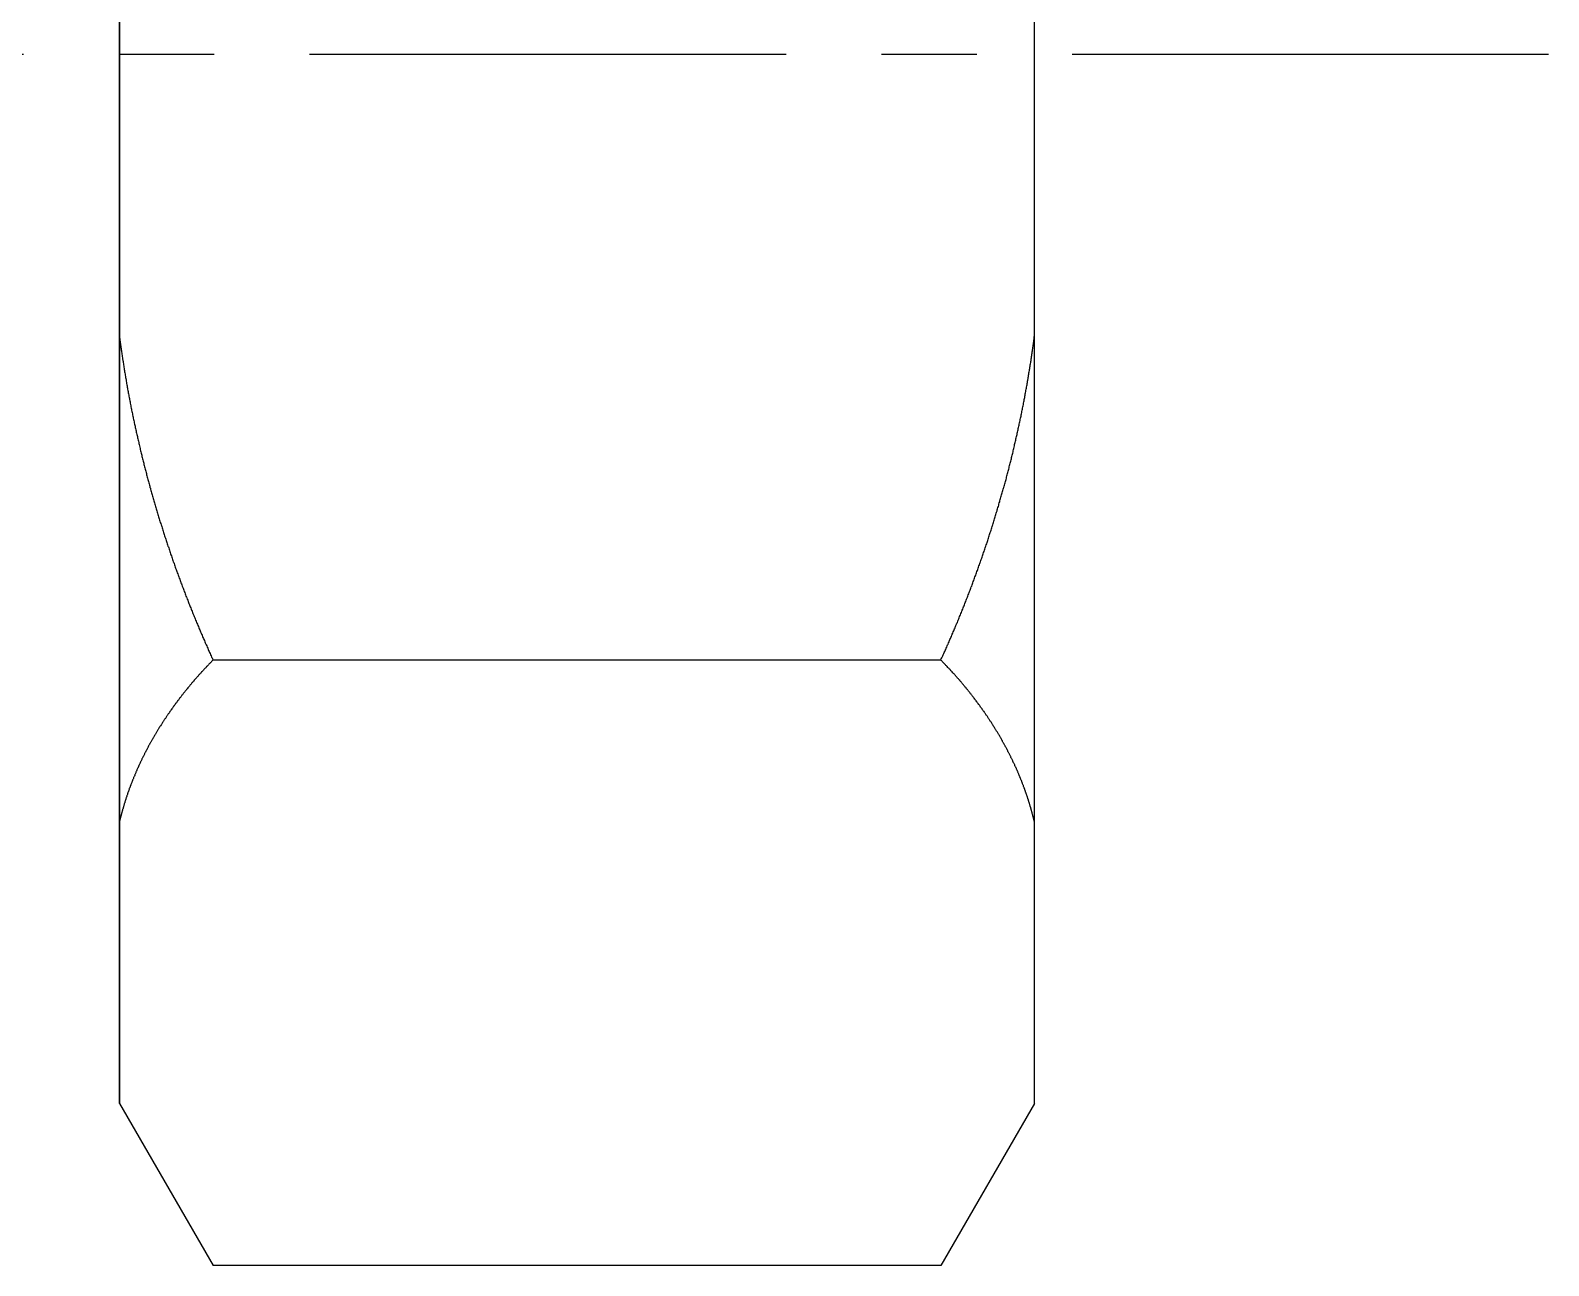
# Model space of a CAD drawing. Extents: x 56 to 259, y 61 to 128.
# Drawn here: x 72.243 to 76.225, y 108.197 to 111.436 of the extents above; entities that cross this region are included whole.
import ezdxf

# ---------------------------------------------------------------- set-up
doc = ezdxf.new("R2010")
doc.units = 0
doc.linetypes.add('CENTER', pattern=[2, 1.25, -0.25, 0.25, -0.25])
doc.layers.get('0').update_dxf_attribs({"linetype": 'CONTINUOUS'})
doc.layers.add('CENTER', color=1, linetype='CENTER')

msp = doc.modelspace()

# ---------------------------------------------------------------- linework, layer by layer
at = {"color": 7, "linetype": 'CONTINUOUS'}
for p, q in [((72.4766, 113.7543), (72.4766, 111.3727)), ((72.4766, 111.3727), (72.4766, 113.7543)), ((74.8766, 111.3727), (74.8766, 113.7543)), ((72.4766, 111.3727), (72.4766, 108.9911)), ((72.4766, 108.9911), (72.4766, 111.3727)), ((74.8766, 108.9911), (74.8766, 111.3727)), ((74.631, 109.785), (72.7223, 109.785)), ((72.4766, 108.9911), (72.4766, 108.6227)), ((72.4766, 108.6227), (72.4766, 108.9911)), ((74.8766, 108.6227), (74.8766, 108.9911)), ((72.4766, 108.6227), (72.7223, 108.1973)), ((74.8766, 108.6227), (74.631, 108.1973)), ((74.631, 108.1973), (72.7223, 108.1973))]:
    msp.add_line(p, q, dxfattribs=at)
at = {"color": 7}
for points in [[(72.4766, 110.636, 0), (72.477, 110.633, 0), (72.4774, 110.63, 0), (72.4778, 110.627, 0), (72.4783, 110.624, 0), (72.4787, 110.62, 0), (72.4791, 110.617, 0), (72.4795, 110.614, 0), (72.4799, 110.611, 0), (72.4803, 110.608, 0), (72.4808, 110.605, 0), (72.4812, 110.602, 0), (72.4816, 110.599, 0), (72.4821, 110.596, 0), (72.4825, 110.593, 0), (72.483, 110.59, 0), (72.4834, 110.587, 0), (72.4839, 110.584, 0), (72.4843, 110.581, 0), (72.4848, 110.578, 0), (72.4852, 110.575, 0), (72.4857, 110.571, 0), (72.4862, 110.568, 0), (72.4866, 110.565, 0), (72.4871, 110.562, 0), (72.4876, 110.559, 0), (72.4881, 110.556, 0), (72.4886, 110.553, 0), (72.4891, 110.55, 0), (72.4895, 110.547, 0), (72.49, 110.544, 0), (72.4905, 110.541, 0), (72.491, 110.538, 0), (72.4915, 110.535, 0), (72.4921, 110.532, 0), (72.4926, 110.529, 0), (72.4931, 110.526, 0), (72.4936, 110.523, 0), (72.4941, 110.519, 0), (72.4947, 110.516, 0), (72.4952, 110.513, 0), (72.4957, 110.51, 0), (72.4963, 110.507, 0), (72.4968, 110.504, 0), (72.4973, 110.501, 0), (72.4979, 110.498, 0), (72.4984, 110.495, 0), (72.499, 110.492, 0), (72.4995, 110.489, 0), (72.5001, 110.486, 0), (72.5007, 110.483, 0), (72.5012, 110.48, 0), (72.5018, 110.477, 0), (72.5024, 110.474, 0), (72.5029, 110.471, 0), (72.5035, 110.468, 0), (72.5041, 110.465, 0), (72.5047, 110.462, 0), (72.5053, 110.459, 0), (72.5059, 110.455, 0), (72.5065, 110.452, 0), (72.5071, 110.449, 0), (72.5077, 110.446, 0), (72.5083, 110.443, 0), (72.5089, 110.44, 0), (72.5095, 110.437, 0), (72.5101, 110.434, 0), (72.5107, 110.431, 0), (72.5114, 110.428, 0), (72.512, 110.425, 0), (72.5126, 110.422, 0), (72.5132, 110.419, 0), (72.5139, 110.416, 0), (72.5145, 110.413, 0), (72.5152, 110.41, 0), (72.5158, 110.407, 0), (72.5164, 110.404, 0), (72.5171, 110.401, 0), (72.5178, 110.398, 0), (72.5184, 110.395, 0), (72.5191, 110.392, 0), (72.5197, 110.389, 0), (72.5204, 110.386, 0), (72.5211, 110.383, 0), (72.5217, 110.38, 0), (72.5224, 110.377, 0), (72.5231, 110.374, 0), (72.5238, 110.371, 0), (72.5245, 110.368, 0), (72.5252, 110.365, 0), (72.5259, 110.362, 0), (72.5266, 110.359, 0), (72.5273, 110.356, 0), (72.528, 110.353, 0), (72.5287, 110.35, 0), (72.5294, 110.347, 0), (72.5301, 110.343, 0), (72.5308, 110.34, 0), (72.5315, 110.337, 0), (72.5322, 110.334, 0), (72.533, 110.331, 0), (72.5337, 110.328, 0), (72.5344, 110.325, 0), (72.5352, 110.322, 0), (72.5359, 110.319, 0), (72.5366, 110.316, 0), (72.5374, 110.313, 0), (72.5381, 110.31, 0), (72.5389, 110.307, 0), (72.5396, 110.304, 0), (72.5404, 110.301, 0), (72.5412, 110.298, 0), (72.5419, 110.295, 0), (72.5427, 110.292, 0), (72.5435, 110.289, 0), (72.5442, 110.286, 0), (72.545, 110.283, 0), (72.5458, 110.28, 0), (72.5466, 110.277, 0), (72.5474, 110.274, 0), (72.5481, 110.271, 0), (72.5489, 110.268, 0), (72.5497, 110.265, 0), (72.5505, 110.262, 0), (72.5513, 110.259, 0), (72.5521, 110.256, 0), (72.5529, 110.253, 0), (72.5538, 110.25, 0), (72.5546, 110.247, 0), (72.5554, 110.244, 0), (72.5562, 110.241, 0), (72.557, 110.238, 0), (72.5579, 110.236, 0), (72.5587, 110.233, 0), (72.5595, 110.23, 0), (72.5603, 110.227, 0), (72.5612, 110.224, 0), (72.562, 110.221, 0), (72.5629, 110.218, 0), (72.5637, 110.215, 0), (72.5646, 110.212, 0), (72.5654, 110.209, 0), (72.5663, 110.206, 0), (72.5671, 110.203, 0), (72.568, 110.2, 0), (72.5689, 110.197, 0), (72.5697, 110.194, 0), (72.5706, 110.191, 0), (72.5715, 110.188, 0), (72.5724, 110.185, 0), (72.5733, 110.182, 0), (72.5741, 110.179, 0), (72.575, 110.176, 0), (72.5759, 110.173, 0), (72.5768, 110.17, 0), (72.5777, 110.167, 0), (72.5786, 110.164, 0), (72.5795, 110.161, 0), (72.5804, 110.158, 0), (72.5813, 110.155, 0), (72.5822, 110.152, 0), (72.5832, 110.149, 0), (72.5841, 110.146, 0), (72.585, 110.143, 0), (72.5859, 110.14, 0), (72.5868, 110.138, 0), (72.5878, 110.135, 0), (72.5887, 110.132, 0), (72.5897, 110.129, 0), (72.5906, 110.126, 0), (72.5915, 110.123, 0), (72.5925, 110.12, 0), (72.5934, 110.117, 0), (72.5944, 110.114, 0), (72.5953, 110.111, 0), (72.5963, 110.108, 0), (72.5973, 110.105, 0), (72.5982, 110.102, 0), (72.5992, 110.099, 0), (72.6002, 110.096, 0), (72.6011, 110.093, 0), (72.6021, 110.09, 0), (72.6031, 110.087, 0), (72.6041, 110.084, 0), (72.6051, 110.082, 0), (72.606, 110.079, 0), (72.607, 110.076, 0), (72.608, 110.073, 0), (72.609, 110.07, 0), (72.61, 110.067, 0), (72.611, 110.064, 0), (72.612, 110.061, 0), (72.613, 110.058, 0), (72.6141, 110.055, 0), (72.6151, 110.052, 0), (72.6161, 110.049, 0), (72.6171, 110.046, 0), (72.6181, 110.043, 0), (72.6192, 110.041, 0), (72.6202, 110.038, 0), (72.6212, 110.035, 0), (72.6223, 110.032, 0), (72.6233, 110.029, 0), (72.6243, 110.026, 0), (72.6254, 110.023, 0), (72.6264, 110.02, 0), (72.6275, 110.017, 0), (72.6285, 110.014, 0), (72.6296, 110.011, 0), (72.6307, 110.008, 0), (72.6317, 110.006, 0), (72.6328, 110.003, 0), (72.6339, 110, 0), (72.6349, 109.997, 0), (72.636, 109.994, 0), (72.6371, 109.991, 0), (72.6382, 109.988, 0), (72.6392, 109.985, 0), (72.6403, 109.982, 0), (72.6414, 109.979, 0), (72.6425, 109.977, 0), (72.6436, 109.974, 0), (72.6447, 109.971, 0), (72.6458, 109.968, 0), (72.6469, 109.965, 0), (72.648, 109.962, 0), (72.6491, 109.959, 0), (72.6502, 109.956, 0), (72.6513, 109.953, 0), (72.6525, 109.95, 0), (72.6536, 109.948, 0), (72.6547, 109.945, 0), (72.6558, 109.942, 0), (72.657, 109.939, 0), (72.6581, 109.936, 0), (72.6592, 109.933, 0), (72.6604, 109.93, 0), (72.6615, 109.927, 0), (72.6627, 109.925, 0), (72.6638, 109.922, 0), (72.665, 109.919, 0), (72.6661, 109.916, 0), (72.6673, 109.913, 0), (72.6684, 109.91, 0), (72.6696, 109.907, 0), (72.6708, 109.904, 0), (72.6719, 109.902, 0), (72.6731, 109.899, 0), (72.6743, 109.896, 0), (72.6754, 109.893, 0), (72.6766, 109.89, 0), (72.6778, 109.887, 0), (72.679, 109.884, 0), (72.6802, 109.882, 0), (72.6814, 109.879, 0), (72.6826, 109.876, 0), (72.6838, 109.873, 0), (72.685, 109.87, 0), (72.6862, 109.867, 0), (72.6874, 109.864, 0), (72.6886, 109.862, 0), (72.6898, 109.859, 0), (72.691, 109.856, 0), (72.6922, 109.853, 0), (72.6934, 109.85, 0), (72.6947, 109.847, 0), (72.6959, 109.844, 0), (72.6971, 109.842, 0), (72.6983, 109.839, 0), (72.6996, 109.836, 0), (72.7008, 109.833, 0), (72.702, 109.83, 0), (72.7033, 109.827, 0), (72.7045, 109.825, 0), (72.7058, 109.822, 0), (72.707, 109.819, 0), (72.7083, 109.816, 0), (72.7095, 109.813, 0), (72.7108, 109.81, 0), (72.7121, 109.808, 0), (72.7133, 109.805, 0), (72.7146, 109.802, 0), (72.7159, 109.799, 0), (72.7171, 109.796, 0), (72.7184, 109.793, 0), (72.7197, 109.791, 0), (72.721, 109.788, 0), (72.7223, 109.785, 0)], [(74.631, 109.785, 0), (74.6323, 109.788, 0), (74.6336, 109.791, 0), (74.6349, 109.793, 0), (74.6361, 109.796, 0), (74.6374, 109.799, 0), (74.6387, 109.802, 0), (74.64, 109.805, 0), (74.6412, 109.808, 0), (74.6425, 109.81, 0), (74.6437, 109.813, 0), (74.645, 109.816, 0), (74.6463, 109.819, 0), (74.6475, 109.822, 0), (74.6487, 109.825, 0), (74.65, 109.827, 0), (74.6512, 109.83, 0), (74.6525, 109.833, 0), (74.6537, 109.836, 0), (74.6549, 109.839, 0), (74.6562, 109.842, 0), (74.6574, 109.844, 0), (74.6586, 109.847, 0), (74.6599, 109.85, 0), (74.6611, 109.853, 0), (74.6623, 109.856, 0), (74.6635, 109.859, 0), (74.6647, 109.862, 0), (74.6659, 109.864, 0), (74.6671, 109.867, 0), (74.6683, 109.87, 0), (74.6695, 109.873, 0), (74.6707, 109.876, 0), (74.6719, 109.879, 0), (74.6731, 109.882, 0), (74.6743, 109.884, 0), (74.6755, 109.887, 0), (74.6767, 109.89, 0), (74.6778, 109.893, 0), (74.679, 109.896, 0), (74.6802, 109.899, 0), (74.6814, 109.902, 0), (74.6825, 109.904, 0), (74.6837, 109.907, 0), (74.6849, 109.91, 0), (74.686, 109.913, 0), (74.6872, 109.916, 0), (74.6883, 109.919, 0), (74.6895, 109.922, 0), (74.6906, 109.925, 0), (74.6918, 109.927, 0), (74.6929, 109.93, 0), (74.694, 109.933, 0), (74.6952, 109.936, 0), (74.6963, 109.939, 0), (74.6974, 109.942, 0), (74.6986, 109.945, 0), (74.6997, 109.948, 0), (74.7008, 109.95, 0), (74.7019, 109.953, 0), (74.7031, 109.956, 0), (74.7042, 109.959, 0), (74.7053, 109.962, 0), (74.7064, 109.965, 0), (74.7075, 109.968, 0), (74.7086, 109.971, 0), (74.7097, 109.974, 0), (74.7108, 109.977, 0), (74.7119, 109.979, 0), (74.713, 109.982, 0), (74.714, 109.985, 0), (74.7151, 109.988, 0), (74.7162, 109.991, 0), (74.7173, 109.994, 0), (74.7184, 109.997, 0), (74.7194, 110, 0), (74.7205, 110.003, 0), (74.7216, 110.006, 0), (74.7226, 110.008, 0), (74.7237, 110.011, 0), (74.7247, 110.014, 0), (74.7258, 110.017, 0), (74.7269, 110.02, 0), (74.7279, 110.023, 0), (74.7289, 110.026, 0), (74.73, 110.029, 0), (74.731, 110.032, 0), (74.7321, 110.035, 0), (74.7331, 110.038, 0), (74.7341, 110.041, 0), (74.7352, 110.043, 0), (74.7362, 110.046, 0), (74.7372, 110.049, 0), (74.7382, 110.052, 0), (74.7392, 110.055, 0), (74.7402, 110.058, 0), (74.7413, 110.061, 0), (74.7423, 110.064, 0), (74.7433, 110.067, 0), (74.7443, 110.07, 0), (74.7453, 110.073, 0), (74.7463, 110.076, 0), (74.7472, 110.079, 0), (74.7482, 110.082, 0), (74.7492, 110.084, 0), (74.7502, 110.087, 0), (74.7512, 110.09, 0), (74.7522, 110.093, 0), (74.7531, 110.096, 0), (74.7541, 110.099, 0), (74.7551, 110.102, 0), (74.756, 110.105, 0), (74.757, 110.108, 0), (74.7579, 110.111, 0), (74.7589, 110.114, 0), (74.7599, 110.117, 0), (74.7608, 110.12, 0), (74.7618, 110.123, 0), (74.7627, 110.126, 0), (74.7636, 110.129, 0), (74.7646, 110.132, 0), (74.7655, 110.135, 0), (74.7664, 110.138, 0), (74.7674, 110.14, 0), (74.7683, 110.143, 0), (74.7692, 110.146, 0), (74.7701, 110.149, 0), (74.771, 110.152, 0), (74.772, 110.155, 0), (74.7729, 110.158, 0), (74.7738, 110.161, 0), (74.7747, 110.164, 0), (74.7756, 110.167, 0), (74.7765, 110.17, 0), (74.7774, 110.173, 0), (74.7783, 110.176, 0), (74.7791, 110.179, 0), (74.78, 110.182, 0), (74.7809, 110.185, 0), (74.7818, 110.188, 0), (74.7827, 110.191, 0), (74.7835, 110.194, 0), (74.7844, 110.197, 0), (74.7853, 110.2, 0), (74.7861, 110.203, 0), (74.787, 110.206, 0), (74.7879, 110.209, 0), (74.7887, 110.212, 0), (74.7896, 110.215, 0), (74.7904, 110.218, 0), (74.7913, 110.221, 0), (74.7921, 110.224, 0), (74.7929, 110.227, 0), (74.7938, 110.23, 0), (74.7946, 110.233, 0), (74.7954, 110.236, 0), (74.7963, 110.238, 0), (74.7971, 110.241, 0), (74.7979, 110.244, 0), (74.7987, 110.247, 0), (74.7995, 110.25, 0), (74.8003, 110.253, 0), (74.8012, 110.256, 0), (74.802, 110.259, 0), (74.8028, 110.262, 0), (74.8036, 110.265, 0), (74.8044, 110.268, 0), (74.8051, 110.271, 0), (74.8059, 110.274, 0), (74.8067, 110.277, 0), (74.8075, 110.28, 0), (74.8083, 110.283, 0), (74.8091, 110.286, 0), (74.8098, 110.289, 0), (74.8106, 110.292, 0), (74.8114, 110.295, 0), (74.8121, 110.298, 0), (74.8129, 110.301, 0), (74.8136, 110.304, 0), (74.8144, 110.307, 0), (74.8151, 110.31, 0), (74.8159, 110.313, 0), (74.8166, 110.316, 0), (74.8174, 110.319, 0), (74.8181, 110.322, 0), (74.8189, 110.325, 0), (74.8196, 110.328, 0), (74.8203, 110.331, 0), (74.821, 110.334, 0), (74.8218, 110.337, 0), (74.8225, 110.34, 0), (74.8232, 110.343, 0), (74.8239, 110.347, 0), (74.8246, 110.35, 0), (74.8253, 110.353, 0), (74.826, 110.356, 0), (74.8267, 110.359, 0), (74.8274, 110.362, 0), (74.8281, 110.365, 0), (74.8288, 110.368, 0), (74.8295, 110.371, 0), (74.8302, 110.374, 0), (74.8309, 110.377, 0), (74.8315, 110.38, 0), (74.8322, 110.383, 0), (74.8329, 110.386, 0), (74.8335, 110.389, 0), (74.8342, 110.392, 0), (74.8349, 110.395, 0), (74.8355, 110.398, 0), (74.8362, 110.401, 0), (74.8368, 110.404, 0), (74.8375, 110.407, 0), (74.8381, 110.41, 0), (74.8388, 110.413, 0), (74.8394, 110.416, 0), (74.84, 110.419, 0), (74.8407, 110.422, 0), (74.8413, 110.425, 0), (74.8419, 110.428, 0), (74.8426, 110.431, 0), (74.8432, 110.434, 0), (74.8438, 110.437, 0), (74.8444, 110.44, 0), (74.845, 110.443, 0), (74.8456, 110.446, 0), (74.8462, 110.449, 0), (74.8468, 110.452, 0), (74.8474, 110.455, 0), (74.848, 110.459, 0), (74.8486, 110.462, 0), (74.8492, 110.465, 0), (74.8498, 110.468, 0), (74.8503, 110.471, 0), (74.8509, 110.474, 0), (74.8515, 110.477, 0), (74.8521, 110.48, 0), (74.8526, 110.483, 0), (74.8532, 110.486, 0), (74.8537, 110.489, 0), (74.8543, 110.492, 0), (74.8549, 110.495, 0), (74.8554, 110.498, 0), (74.8559, 110.501, 0), (74.8565, 110.504, 0), (74.857, 110.507, 0), (74.8576, 110.51, 0), (74.8581, 110.513, 0), (74.8586, 110.516, 0), (74.8592, 110.519, 0), (74.8597, 110.523, 0), (74.8602, 110.526, 0), (74.8607, 110.529, 0), (74.8612, 110.532, 0), (74.8617, 110.535, 0), (74.8622, 110.538, 0), (74.8627, 110.541, 0), (74.8632, 110.544, 0), (74.8637, 110.547, 0), (74.8642, 110.55, 0), (74.8647, 110.553, 0), (74.8652, 110.556, 0), (74.8657, 110.559, 0), (74.8662, 110.562, 0), (74.8666, 110.565, 0), (74.8671, 110.568, 0), (74.8676, 110.571, 0), (74.868, 110.575, 0), (74.8685, 110.578, 0), (74.869, 110.581, 0), (74.8694, 110.584, 0), (74.8699, 110.587, 0), (74.8703, 110.59, 0), (74.8708, 110.593, 0), (74.8712, 110.596, 0), (74.8717, 110.599, 0), (74.8721, 110.602, 0), (74.8725, 110.605, 0), (74.8729, 110.608, 0), (74.8734, 110.611, 0), (74.8738, 110.614, 0), (74.8742, 110.617, 0), (74.8746, 110.62, 0), (74.875, 110.624, 0), (74.8754, 110.627, 0), (74.8758, 110.63, 0), (74.8762, 110.633, 0), (74.8766, 110.636, 0)], [(72.7223, 109.785, 0), (72.721, 109.784, 0), (72.7198, 109.783, 0), (72.7186, 109.781, 0), (72.7174, 109.78, 0), (72.7162, 109.779, 0), (72.715, 109.778, 0), (72.7138, 109.776, 0), (72.7125, 109.775, 0), (72.7113, 109.774, 0), (72.7101, 109.773, 0), (72.7089, 109.771, 0), (72.7077, 109.77, 0), (72.7065, 109.769, 0), (72.7054, 109.768, 0), (72.7042, 109.766, 0), (72.703, 109.765, 0), (72.7018, 109.764, 0), (72.7006, 109.763, 0), (72.6994, 109.761, 0), (72.6982, 109.76, 0), (72.697, 109.759, 0), (72.6959, 109.757, 0), (72.6947, 109.756, 0), (72.6935, 109.755, 0), (72.6924, 109.754, 0), (72.6912, 109.752, 0), (72.69, 109.751, 0), (72.6889, 109.75, 0), (72.6877, 109.749, 0), (72.6865, 109.747, 0), (72.6854, 109.746, 0), (72.6842, 109.745, 0), (72.6831, 109.743, 0), (72.6819, 109.742, 0), (72.6808, 109.741, 0), (72.6796, 109.739, 0), (72.6785, 109.738, 0), (72.6773, 109.737, 0), (72.6762, 109.736, 0), (72.675, 109.734, 0), (72.6739, 109.733, 0), (72.6728, 109.732, 0), (72.6716, 109.73, 0), (72.6705, 109.729, 0), (72.6694, 109.728, 0), (72.6683, 109.726, 0), (72.6671, 109.725, 0), (72.666, 109.724, 0), (72.6649, 109.722, 0), (72.6638, 109.721, 0), (72.6627, 109.72, 0), (72.6616, 109.718, 0), (72.6604, 109.717, 0), (72.6593, 109.716, 0), (72.6582, 109.714, 0), (72.6571, 109.713, 0), (72.656, 109.712, 0), (72.6549, 109.71, 0), (72.6538, 109.709, 0), (72.6527, 109.708, 0), (72.6517, 109.706, 0), (72.6506, 109.705, 0), (72.6495, 109.704, 0), (72.6484, 109.702, 0), (72.6473, 109.701, 0), (72.6462, 109.7, 0), (72.6452, 109.698, 0), (72.6441, 109.697, 0), (72.643, 109.696, 0), (72.6419, 109.694, 0), (72.6409, 109.693, 0), (72.6398, 109.691, 0), (72.6387, 109.69, 0), (72.6377, 109.689, 0), (72.6366, 109.687, 0), (72.6356, 109.686, 0), (72.6345, 109.685, 0), (72.6335, 109.683, 0), (72.6324, 109.682, 0), (72.6314, 109.68, 0), (72.6303, 109.679, 0), (72.6293, 109.678, 0), (72.6282, 109.676, 0), (72.6272, 109.675, 0), (72.6262, 109.673, 0), (72.6251, 109.672, 0), (72.6241, 109.671, 0), (72.6231, 109.669, 0), (72.6221, 109.668, 0), (72.621, 109.667, 0), (72.62, 109.665, 0), (72.619, 109.664, 0), (72.618, 109.662, 0), (72.617, 109.661, 0), (72.616, 109.659, 0), (72.615, 109.658, 0), (72.6139, 109.657, 0), (72.6129, 109.655, 0), (72.6119, 109.654, 0), (72.6109, 109.652, 0), (72.61, 109.651, 0), (72.609, 109.65, 0), (72.608, 109.648, 0), (72.607, 109.647, 0), (72.606, 109.645, 0), (72.605, 109.644, 0), (72.604, 109.642, 0), (72.6031, 109.641, 0), (72.6021, 109.64, 0), (72.6011, 109.638, 0), (72.6001, 109.637, 0), (72.5992, 109.635, 0), (72.5982, 109.634, 0), (72.5973, 109.632, 0), (72.5963, 109.631, 0), (72.5953, 109.629, 0), (72.5944, 109.628, 0), (72.5934, 109.627, 0), (72.5925, 109.625, 0), (72.5915, 109.624, 0), (72.5906, 109.622, 0), (72.5897, 109.621, 0), (72.5887, 109.619, 0), (72.5878, 109.618, 0), (72.5868, 109.616, 0), (72.5859, 109.615, 0), (72.585, 109.613, 0), (72.5841, 109.612, 0), (72.5831, 109.611, 0), (72.5822, 109.609, 0), (72.5813, 109.608, 0), (72.5804, 109.606, 0), (72.5795, 109.605, 0), (72.5786, 109.603, 0), (72.5777, 109.602, 0), (72.5768, 109.6, 0), (72.5759, 109.599, 0), (72.575, 109.597, 0), (72.5741, 109.596, 0), (72.5732, 109.594, 0), (72.5723, 109.593, 0), (72.5714, 109.591, 0), (72.5705, 109.59, 0), (72.5696, 109.588, 0), (72.5688, 109.587, 0), (72.5679, 109.585, 0), (72.567, 109.584, 0), (72.5661, 109.582, 0), (72.5653, 109.581, 0), (72.5644, 109.579, 0), (72.5636, 109.578, 0), (72.5627, 109.576, 0), (72.5618, 109.575, 0), (72.561, 109.573, 0), (72.5601, 109.572, 0), (72.5593, 109.57, 0), (72.5585, 109.569, 0), (72.5576, 109.567, 0), (72.5568, 109.566, 0), (72.5559, 109.564, 0), (72.5551, 109.563, 0), (72.5543, 109.561, 0), (72.5535, 109.56, 0), (72.5526, 109.558, 0), (72.5518, 109.557, 0), (72.551, 109.555, 0), (72.5502, 109.554, 0), (72.5494, 109.552, 0), (72.5486, 109.55, 0), (72.5478, 109.549, 0), (72.547, 109.547, 0), (72.5462, 109.546, 0), (72.5454, 109.544, 0), (72.5446, 109.543, 0), (72.5438, 109.541, 0), (72.543, 109.54, 0), (72.5422, 109.538, 0), (72.5414, 109.537, 0), (72.5406, 109.535, 0), (72.5399, 109.533, 0), (72.5391, 109.532, 0), (72.5383, 109.53, 0), (72.5376, 109.529, 0), (72.5368, 109.527, 0), (72.536, 109.526, 0), (72.5353, 109.524, 0), (72.5345, 109.523, 0), (72.5338, 109.521, 0), (72.533, 109.519, 0), (72.5323, 109.518, 0), (72.5316, 109.516, 0), (72.5308, 109.515, 0), (72.5301, 109.513, 0), (72.5294, 109.512, 0), (72.5286, 109.51, 0), (72.5279, 109.508, 0), (72.5272, 109.507, 0), (72.5265, 109.505, 0), (72.5257, 109.504, 0), (72.525, 109.502, 0), (72.5243, 109.501, 0), (72.5236, 109.499, 0), (72.5229, 109.497, 0), (72.5222, 109.496, 0), (72.5215, 109.494, 0), (72.5208, 109.493, 0), (72.5201, 109.491, 0), (72.5195, 109.489, 0), (72.5188, 109.488, 0), (72.5181, 109.486, 0), (72.5174, 109.485, 0), (72.5168, 109.483, 0), (72.5161, 109.481, 0), (72.5154, 109.48, 0), (72.5148, 109.478, 0), (72.5141, 109.477, 0), (72.5134, 109.475, 0), (72.5128, 109.473, 0), (72.5121, 109.472, 0), (72.5115, 109.47, 0), (72.5109, 109.469, 0), (72.5102, 109.467, 0), (72.5096, 109.465, 0), (72.509, 109.464, 0), (72.5083, 109.462, 0), (72.5077, 109.461, 0), (72.5071, 109.459, 0), (72.5065, 109.457, 0), (72.5059, 109.456, 0), (72.5052, 109.454, 0), (72.5046, 109.452, 0), (72.504, 109.451, 0), (72.5034, 109.449, 0), (72.5028, 109.448, 0), (72.5023, 109.446, 0), (72.5017, 109.444, 0), (72.5011, 109.443, 0), (72.5005, 109.441, 0), (72.4999, 109.439, 0), (72.4993, 109.438, 0), (72.4988, 109.436, 0), (72.4982, 109.435, 0), (72.4976, 109.433, 0), (72.4971, 109.431, 0), (72.4965, 109.43, 0), (72.496, 109.428, 0), (72.4954, 109.426, 0), (72.4949, 109.425, 0), (72.4943, 109.423, 0), (72.4938, 109.421, 0), (72.4933, 109.42, 0), (72.4927, 109.418, 0), (72.4922, 109.416, 0), (72.4917, 109.415, 0), (72.4912, 109.413, 0), (72.4907, 109.411, 0), (72.4902, 109.41, 0), (72.4896, 109.408, 0), (72.4891, 109.406, 0), (72.4886, 109.405, 0), (72.4881, 109.403, 0), (72.4877, 109.401, 0), (72.4872, 109.4, 0), (72.4867, 109.398, 0), (72.4862, 109.396, 0), (72.4857, 109.395, 0), (72.4853, 109.393, 0), (72.4848, 109.391, 0), (72.4843, 109.39, 0), (72.4839, 109.388, 0), (72.4834, 109.386, 0), (72.483, 109.385, 0), (72.4825, 109.383, 0), (72.4821, 109.381, 0), (72.4816, 109.38, 0), (72.4812, 109.378, 0), (72.4807, 109.376, 0), (72.4803, 109.375, 0), (72.4799, 109.373, 0), (72.4795, 109.371, 0), (72.4791, 109.37, 0), (72.4786, 109.368, 0), (72.4782, 109.366, 0), (72.4778, 109.365, 0), (72.4774, 109.363, 0), (72.477, 109.361, 0), (72.4766, 109.36, 0)], [(74.8766, 109.36, 0), (74.8763, 109.361, 0), (74.8759, 109.363, 0), (74.8755, 109.365, 0), (74.875, 109.366, 0), (74.8746, 109.368, 0), (74.8742, 109.37, 0), (74.8738, 109.371, 0), (74.8734, 109.373, 0), (74.873, 109.375, 0), (74.8725, 109.376, 0), (74.8721, 109.378, 0), (74.8717, 109.38, 0), (74.8712, 109.381, 0), (74.8708, 109.383, 0), (74.8703, 109.385, 0), (74.8699, 109.386, 0), (74.8694, 109.388, 0), (74.869, 109.39, 0), (74.8685, 109.391, 0), (74.868, 109.393, 0), (74.8676, 109.395, 0), (74.8671, 109.396, 0), (74.8666, 109.398, 0), (74.8661, 109.4, 0), (74.8656, 109.401, 0), (74.8651, 109.403, 0), (74.8646, 109.405, 0), (74.8641, 109.406, 0), (74.8636, 109.408, 0), (74.8631, 109.41, 0), (74.8626, 109.411, 0), (74.8621, 109.413, 0), (74.8616, 109.415, 0), (74.8611, 109.416, 0), (74.8605, 109.418, 0), (74.86, 109.42, 0), (74.8595, 109.421, 0), (74.8589, 109.423, 0), (74.8584, 109.425, 0), (74.8579, 109.426, 0), (74.8573, 109.428, 0), (74.8568, 109.43, 0), (74.8562, 109.431, 0), (74.8556, 109.433, 0), (74.8551, 109.435, 0), (74.8545, 109.436, 0), (74.8539, 109.438, 0), (74.8534, 109.439, 0), (74.8528, 109.441, 0), (74.8522, 109.443, 0), (74.8516, 109.444, 0), (74.851, 109.446, 0), (74.8504, 109.448, 0), (74.8498, 109.449, 0), (74.8492, 109.451, 0), (74.8486, 109.452, 0), (74.848, 109.454, 0), (74.8474, 109.456, 0), (74.8468, 109.457, 0), (74.8462, 109.459, 0), (74.8456, 109.461, 0), (74.845, 109.462, 0), (74.8443, 109.464, 0), (74.8437, 109.465, 0), (74.8431, 109.467, 0), (74.8424, 109.469, 0), (74.8418, 109.47, 0), (74.8411, 109.472, 0), (74.8405, 109.473, 0), (74.8398, 109.475, 0), (74.8392, 109.477, 0), (74.8385, 109.478, 0), (74.8379, 109.48, 0), (74.8372, 109.481, 0), (74.8365, 109.483, 0), (74.8359, 109.485, 0), (74.8352, 109.486, 0), (74.8345, 109.488, 0), (74.8338, 109.489, 0), (74.8331, 109.491, 0), (74.8325, 109.493, 0), (74.8318, 109.494, 0), (74.8311, 109.496, 0), (74.8304, 109.497, 0), (74.8297, 109.499, 0), (74.829, 109.501, 0), (74.8283, 109.502, 0), (74.8275, 109.504, 0), (74.8268, 109.505, 0), (74.8261, 109.507, 0), (74.8254, 109.508, 0), (74.8247, 109.51, 0), (74.8239, 109.512, 0), (74.8232, 109.513, 0), (74.8225, 109.515, 0), (74.8217, 109.516, 0), (74.821, 109.518, 0), (74.8202, 109.519, 0), (74.8195, 109.521, 0), (74.8188, 109.523, 0), (74.818, 109.524, 0), (74.8172, 109.526, 0), (74.8165, 109.527, 0), (74.8157, 109.529, 0), (74.815, 109.53, 0), (74.8142, 109.532, 0), (74.8134, 109.533, 0), (74.8126, 109.535, 0), (74.8119, 109.537, 0), (74.8111, 109.538, 0), (74.8103, 109.54, 0), (74.8095, 109.541, 0), (74.8087, 109.543, 0), (74.8079, 109.544, 0), (74.8071, 109.546, 0), (74.8063, 109.547, 0), (74.8055, 109.549, 0), (74.8047, 109.55, 0), (74.8039, 109.552, 0), (74.8031, 109.554, 0), (74.8023, 109.555, 0), (74.8015, 109.557, 0), (74.8007, 109.558, 0), (74.7998, 109.56, 0), (74.799, 109.561, 0), (74.7982, 109.563, 0), (74.7973, 109.564, 0), (74.7965, 109.566, 0), (74.7957, 109.567, 0), (74.7948, 109.569, 0), (74.794, 109.57, 0), (74.7931, 109.572, 0), (74.7923, 109.573, 0), (74.7914, 109.575, 0), (74.7906, 109.576, 0), (74.7897, 109.578, 0), (74.7889, 109.579, 0), (74.788, 109.581, 0), (74.7871, 109.582, 0), (74.7863, 109.584, 0), (74.7854, 109.585, 0), (74.7845, 109.587, 0), (74.7836, 109.588, 0), (74.7828, 109.59, 0), (74.7819, 109.591, 0), (74.781, 109.593, 0), (74.7801, 109.594, 0), (74.7792, 109.596, 0), (74.7783, 109.597, 0), (74.7774, 109.599, 0), (74.7765, 109.6, 0), (74.7756, 109.602, 0), (74.7747, 109.603, 0), (74.7738, 109.605, 0), (74.7729, 109.606, 0), (74.772, 109.608, 0), (74.7711, 109.609, 0), (74.7701, 109.611, 0), (74.7692, 109.612, 0), (74.7683, 109.613, 0), (74.7674, 109.615, 0), (74.7664, 109.616, 0), (74.7655, 109.618, 0), (74.7646, 109.619, 0), (74.7636, 109.621, 0), (74.7627, 109.622, 0), (74.7617, 109.624, 0), (74.7608, 109.625, 0), (74.7599, 109.627, 0), (74.7589, 109.628, 0), (74.7579, 109.629, 0), (74.757, 109.631, 0), (74.756, 109.632, 0), (74.7551, 109.634, 0), (74.7541, 109.635, 0), (74.7531, 109.637, 0), (74.7522, 109.638, 0), (74.7512, 109.64, 0), (74.7502, 109.641, 0), (74.7492, 109.642, 0), (74.7483, 109.644, 0), (74.7473, 109.645, 0), (74.7463, 109.647, 0), (74.7453, 109.648, 0), (74.7443, 109.65, 0), (74.7433, 109.651, 0), (74.7423, 109.652, 0), (74.7413, 109.654, 0), (74.7403, 109.655, 0), (74.7393, 109.657, 0), (74.7383, 109.658, 0), (74.7373, 109.659, 0), (74.7363, 109.661, 0), (74.7353, 109.662, 0), (74.7343, 109.664, 0), (74.7333, 109.665, 0), (74.7323, 109.667, 0), (74.7312, 109.668, 0), (74.7302, 109.669, 0), (74.7292, 109.671, 0), (74.7281, 109.672, 0), (74.7271, 109.673, 0), (74.7261, 109.675, 0), (74.725, 109.676, 0), (74.724, 109.678, 0), (74.723, 109.679, 0), (74.7219, 109.68, 0), (74.7209, 109.682, 0), (74.7198, 109.683, 0), (74.7188, 109.685, 0), (74.7177, 109.686, 0), (74.7167, 109.687, 0), (74.7156, 109.689, 0), (74.7145, 109.69, 0), (74.7135, 109.691, 0), (74.7124, 109.693, 0), (74.7113, 109.694, 0), (74.7103, 109.696, 0), (74.7092, 109.697, 0), (74.7081, 109.698, 0), (74.7071, 109.7, 0), (74.706, 109.701, 0), (74.7049, 109.702, 0), (74.7038, 109.704, 0), (74.7027, 109.705, 0), (74.7016, 109.706, 0), (74.7005, 109.708, 0), (74.6994, 109.709, 0), (74.6984, 109.71, 0), (74.6973, 109.712, 0), (74.6962, 109.713, 0), (74.6951, 109.714, 0), (74.6939, 109.716, 0), (74.6928, 109.717, 0), (74.6917, 109.718, 0), (74.6906, 109.72, 0), (74.6895, 109.721, 0), (74.6884, 109.722, 0), (74.6873, 109.724, 0), (74.6861, 109.725, 0), (74.685, 109.726, 0), (74.6839, 109.728, 0), (74.6828, 109.729, 0), (74.6816, 109.73, 0), (74.6805, 109.732, 0), (74.6794, 109.733, 0), (74.6782, 109.734, 0), (74.6771, 109.736, 0), (74.676, 109.737, 0), (74.6748, 109.738, 0), (74.6737, 109.739, 0), (74.6725, 109.741, 0), (74.6714, 109.742, 0), (74.6702, 109.743, 0), (74.6691, 109.745, 0), (74.6679, 109.746, 0), (74.6668, 109.747, 0), (74.6656, 109.749, 0), (74.6644, 109.75, 0), (74.6633, 109.751, 0), (74.6621, 109.752, 0), (74.6609, 109.754, 0), (74.6598, 109.755, 0), (74.6586, 109.756, 0), (74.6574, 109.757, 0), (74.6562, 109.759, 0), (74.6551, 109.76, 0), (74.6539, 109.761, 0), (74.6527, 109.763, 0), (74.6515, 109.764, 0), (74.6503, 109.765, 0), (74.6491, 109.766, 0), (74.6479, 109.768, 0), (74.6467, 109.769, 0), (74.6455, 109.77, 0), (74.6443, 109.771, 0), (74.6431, 109.773, 0), (74.6419, 109.774, 0), (74.6407, 109.775, 0), (74.6395, 109.776, 0), (74.6383, 109.778, 0), (74.6371, 109.779, 0), (74.6359, 109.78, 0), (74.6347, 109.781, 0), (74.6335, 109.783, 0), (74.6322, 109.784, 0), (74.631, 109.785, 0)]]:
    msp.add_polyline3d(points, dxfattribs=at)
at = {"layer": 'CENTER', "color": 1, "linetype": 'CENTER'}
msp.add_line((76.225, 111.3727), (60.2981, 111.3727), dxfattribs=at)

doc.saveas('drawing.dxf')
